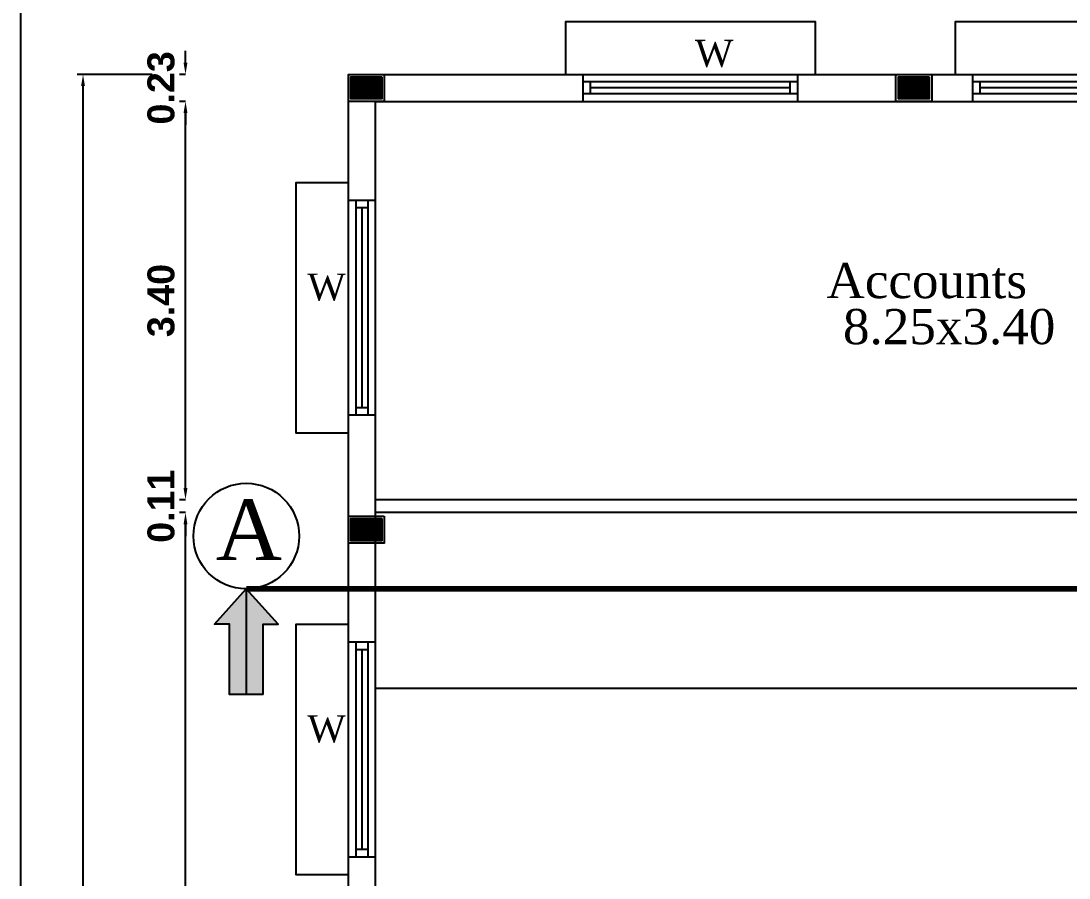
# Model space of a CAD drawing. Header units: metres. Extents: x -54 to 177, y -43 to 77.
# Drawn here: x 5.64 to 14.59, y 42.06 to 49.38 of the extents above; entities that cross this region are included whole.
import ezdxf
from ezdxf.lldxf.tags import DXFTag

# ---------------------------------------------------------------- set-up
doc = ezdxf.new("R2010")
doc.units = ezdxf.units.M
doc.header["$LTSCALE"] = 2
doc.header["$MEASUREMENT"] = 0
doc.header["$PDMODE"] = 34
doc.header["$PDSIZE"] = -2
doc.linetypes.add('CENTER', pattern=[2, 1.25, -0.25, 0.25, -0.25])
doc.layers.add('furni', color=8, linetype='Continuous', lineweight=15)
doc.layers.add('TEXT 01', color=4, linetype='Continuous')
doc.styles.add('ANAND', font='times.ttf')
doc.styles.get("Standard").update_dxf_attribs({"font": 'swisseb.ttf'})
tags = doc.linetypes.add('HIDDEN2', pattern=[4.7625, 3.175, -1.5875]).pattern_tags.tags
tags[6:7] = [DXFTag(74, 4), DXFTag(75, 0), DXFTag(340, '0'), DXFTag(46, 1.0), DXFTag(50, 0.0), DXFTag(44, 0.0), DXFTag(45, 0.0)]
tags[4:5] = [DXFTag(74, 4), DXFTag(75, 0), DXFTag(340, '0'), DXFTag(46, 1.0), DXFTag(50, 0.0), DXFTag(44, 0.0), DXFTag(45, 0.0)]
doc.dimstyles.new('V1', dxfattribs={"dimtxt": 0.23, "dimasz": 0.1, "dimexe": 0.05, "dimexo": 0.0625, "dimgap": 0.09, "dimtad": 1, "dimzin": 0, "dimdsep": 46, "dimtxsty": 'Standard', "dimcen": 0.09, "dimadec": 0, "dimazin": 0, "dimtfac": 1, "dimtix": 1, "dimtofl": 0, "dimtmove": 2, "dimatfit": 0, "dimfxl": 0, "dimtolj": 1, "dimtzin": 0, "dimarcsym": 0})

# ---------------------------------------------------------------- blocks, each defined once
blk = doc.blocks.new('A$C51E41C3B')
at = {"layer": 'furni'}
h = blk.add_hatch(dxfattribs=at)
h.set_pattern_fill('ANSI31', color=256, scale=0.05, style=0)
h.set_pattern_definition([(45, (-138551.890099, -94765.688217), (-0.00441941738242, 0.00441941738242), [])])
h.paths.add_polyline_path([(0.0367, 0.233), (-0.1517, 0.233), (-0.1517, -0.0304), (0.0367, -0.0304)])
at = {"layer": 'TEXT 01'}
for points in [[(-0.1725, 0.2538), (0.0575, 0.2538), (0.0575, -0.0512), (-0.1725, -0.0512)], [(-0.1517, 0.233), (0.0367, 0.233), (0.0367, -0.0304), (-0.1517, -0.0304)]]:
    blk.add_lwpolyline(points, close=True, dxfattribs=at)
blk = doc.blocks.new('*D15')
at = {"color": 0, "lineweight": -2}
for p, q in [((7.0479, 45.1814), (6.9979, 45.1814)), ((7.0479, 30.5825), (7.0479, 45.0814)), ((7.106, 30.4825), (6.9979, 30.4825))]:
    blk.add_line(p, q, dxfattribs=at)
at = {"color": 0}
for points in [[(7.0312, 45.0814), (7.0645, 45.0814), (7.0479, 45.1814)], [(7.0312, 30.5825), (7.0645, 30.5825), (7.0479, 30.4825)]]:
    blk.add_solid(points, dxfattribs=at)
at = {"layer": 'Defpoints', "color": 0}
for p in [(7.0479, 45.1814), (7.0711, 45.1814), (7.1685, 30.4825)]:
    blk.add_point(p, dxfattribs=at)
at = {"color": 0, "insert": (6.8398, 37.8319), "char_height": 0.23, "attachment_point": 5, "rotation": 90}
blk.add_mtext('\\A1;14.70', dxfattribs=at)
blk = doc.blocks.new('*D16')
at = {"color": 0, "lineweight": -2}
for p, q in [((7.0479, 49.0214), (7.0479, 49.1214)), ((7.0479, 48.9214), (6.9979, 48.9214)), ((7.0479, 48.6914), (6.9979, 48.6914)), ((7.0479, 48.5914), (7.0479, 48.4914))]:
    blk.add_line(p, q, dxfattribs=at)
at = {"color": 0}
for points in [[(7.0312, 49.0214), (7.0645, 49.0214), (7.0479, 48.9214)], [(7.0312, 48.5914), (7.0645, 48.5914), (7.0479, 48.6914)]]:
    blk.add_solid(points, dxfattribs=at)
at = {"layer": 'Defpoints', "color": 0}
for p in [(7.0479, 48.9214), (7.0479, 48.9214), (7.0479, 48.6914)]:
    blk.add_point(p, dxfattribs=at)
at = {"color": 0, "insert": (6.8397, 48.8064), "char_height": 0.23, "attachment_point": 5, "rotation": 90}
blk.add_mtext('\\A1;0.23', dxfattribs=at)
blk = doc.blocks.new('*D17')
at = {"color": 0, "lineweight": -2}
for p, q in [((6.7642, 48.9214), (6.1232, 48.9214)), ((6.1732, 30.3525), (6.1732, 48.8214)), ((6.7642, 30.2525), (6.1232, 30.2525))]:
    blk.add_line(p, q, dxfattribs=at)
at = {"color": 0}
for points in [[(6.1566, 48.8214), (6.1899, 48.8214), (6.1732, 48.9214)], [(6.1566, 30.3525), (6.1899, 30.3525), (6.1732, 30.2525)]]:
    blk.add_solid(points, dxfattribs=at)
at = {"layer": 'Defpoints', "color": 0}
for p in [(6.1732, 48.9214), (6.8267, 48.9214), (6.8267, 30.2525)]:
    blk.add_point(p, dxfattribs=at)
at = {"color": 0, "insert": (5.965, 39.5869), "char_height": 0.23, "attachment_point": 5, "rotation": 90}
blk.add_mtext('\\A1;18.67', dxfattribs=at)
blk = doc.blocks.new('*D59')
at = {"color": 0, "lineweight": -2}
for p, q in [((7.0479, 45.3914), (7.0479, 45.4914)), ((7.0479, 45.2914), (6.9979, 45.2914)), ((7.0479, 45.1814), (6.9979, 45.1814)), ((7.0479, 45.0814), (7.0479, 44.9814))]:
    blk.add_line(p, q, dxfattribs=at)
at = {"color": 0}
for points in [[(7.0312, 45.3914), (7.0645, 45.3914), (7.0479, 45.2914)], [(7.0312, 45.0814), (7.0645, 45.0814), (7.0479, 45.1814)]]:
    blk.add_solid(points, dxfattribs=at)
at = {"layer": 'Defpoints', "color": 0}
for p in [(7.0479, 45.2914), (7.0499, 45.2914), (7.0499, 45.1814)]:
    blk.add_point(p, dxfattribs=at)
at = {"color": 0, "insert": (6.8398, 45.2364), "char_height": 0.23, "attachment_point": 5, "rotation": 90}
blk.add_mtext('\\A1;0.11', dxfattribs=at)
blk = doc.blocks.new('*D60')
at = {"color": 0, "lineweight": -2}
for p, q in [((7.0479, 48.6914), (6.9979, 48.6914)), ((7.0479, 45.3914), (7.0479, 48.5914)), ((7.0479, 45.2914), (6.9979, 45.2914))]:
    blk.add_line(p, q, dxfattribs=at)
at = {"color": 0}
for points in [[(7.0312, 48.5914), (7.0645, 48.5914), (7.0479, 48.6914)], [(7.0312, 45.3914), (7.0645, 45.3914), (7.0479, 45.2914)]]:
    blk.add_solid(points, dxfattribs=at)
at = {"layer": 'Defpoints', "color": 0}
for p in [(7.0479, 48.6914), (7.0479, 48.6914), (7.0499, 45.2914)]:
    blk.add_point(p, dxfattribs=at)
at = {"color": 0, "insert": (6.8398, 46.9914), "char_height": 0.23, "attachment_point": 5, "rotation": 90}
blk.add_mtext('\\A1;3.40', dxfattribs=at)

msp = doc.modelspace()

# ---------------------------------------------------------------- hatches: boundary and pattern name
h = msp.add_hatch(color=256)
h.paths.add_polyline_path([(7.8377, 44.2296), (7.7104, 44.2296), (7.7104, 43.6287), (7.5668, 43.6287), (7.5668, 44.5303)])
h.paths.add_polyline_path([(7.5668, 43.6287), (7.4233, 43.6287), (7.4233, 44.2296), (7.296, 44.2296), (7.5668, 44.5303)])

# ---------------------------------------------------------------- linework, layer by layer
for p, q in [((10.4411, 48.6914), (10.4411, 48.9214)), ((12.2744, 48.8575), (10.4411, 48.8575)), ((10.505, 48.7553), (10.505, 48.8575)), ((12.2105, 48.7553), (12.2105, 48.8575)), ((12.2744, 48.6914), (12.2744, 48.9214)), ((13.7679, 48.6914), (13.7679, 48.9214)), ((15.6012, 48.8575), (13.7679, 48.8575)), ((13.8318, 48.7553), (13.8318, 48.8575)), ((12.2744, 48.7553), (10.4411, 48.7553)), ((12.2105, 48.8064), (10.505, 48.8064)), ((15.6012, 48.7553), (13.7679, 48.7553)), ((15.5373, 48.8064), (13.8318, 48.8064)), ((8.6688, 30.4825), (8.6688, 48.6914)), ((8.6688, 48.6914), (15.8588, 48.6914)), ((8.6688, 47.8457), (8.4388, 47.8457)), ((8.5026, 47.8457), (8.5026, 46.0123)), ((8.6049, 47.7818), (8.5026, 47.7818)), ((8.5538, 47.7818), (8.5538, 46.0762)), ((8.6049, 47.8457), (8.6049, 46.0123)), ((8.6049, 46.0762), (8.5026, 46.0762)), ((8.6688, 46.0123), (8.4388, 46.0123)), ((16.0088, 45.2914), (8.6688, 45.2914)), ((16.0088, 45.1814), (8.6688, 45.1814)), ((8.6688, 44.0751), (8.4388, 44.0751)), ((8.5026, 44.0751), (8.5026, 42.2418)), ((8.6049, 44.0751), (8.6049, 42.2418)), ((8.6049, 44.0112), (8.5026, 44.0112)), ((8.5538, 44.0112), (8.5538, 42.3057)), ((8.6688, 42.2418), (8.4388, 42.2418)), ((8.6049, 42.3057), (8.5026, 42.3057))]:
    msp.add_line(p, q)
at = {"linetype": 'HIDDEN2', "ltscale": 0.05}
msp.add_line((24.6816, 43.6814), (8.6688, 43.6814), dxfattribs=at)
for points in [[(5.6435, 69.4181), (82.2994, 69.4181), (82.2994, 17.5897), (5.6435, 17.5897)], [(8.4388, 48.9214), (28.2816, 48.9214), (28.2816, 30.2525), (8.4388, 30.2525)]]:
    msp.add_lwpolyline(points, close=True)
at = {"linetype": 'HIDDEN2', "ltscale": 0.025}
for points in [[(12.4244, 48.9214), (12.4244, 49.3714), (10.2911, 49.3714), (10.2911, 48.9214)], [(15.7512, 48.9214), (15.7512, 49.3714), (13.6179, 49.3714), (13.6179, 48.9214)], [(8.4388, 47.9957), (7.9888, 47.9957), (7.9888, 45.8623), (8.4388, 45.8623)], [(8.4388, 44.2251), (7.9888, 44.2251), (7.9888, 42.0918), (8.4388, 42.0918)]]:
    msp.add_lwpolyline(points, dxfattribs=at)
at = {"linetype": 'CENTER', "const_width": 0.05}
msp.add_lwpolyline([(7.5668, 44.5303), (28.9724, 44.5303)], dxfattribs=at)
for points in [[(7.7104, 43.6287), (7.4233, 43.6287), (7.4233, 44.2296), (7.296, 44.2296), (7.5668, 44.5303)], [(7.7104, 43.6287), (7.7104, 44.2296), (7.8377, 44.2296), (7.5668, 44.5303), (7.5668, 43.6287)]]:
    msp.add_lwpolyline(points)
msp.add_circle((7.5668, 44.981), 0.4508)

# ---------------------------------------------------------------- block references
at = {"rotation": 270}
for p in [(8.49, 48.7489), (13.1632, 48.7489), (8.49, 44.9783)]:
    msp.add_blockref('A$C51E41C3B', p, dxfattribs=at)

# ---------------------------------------------------------------- texts
at = {"style": 'ANAND'}
for s, height, p in [('W ', 0.23, (11.3966, 48.9869)), ('Accounts', 0.3, (12.5194, 47.0119)), ('W ', 0.23, (8.0882, 46.9919)), ('8.25x3.40', 0.3, (12.6599, 46.619)), ('A', 0.5175, (7.3071, 44.7769)), ('W ', 0.23, (8.0882, 43.2213))]:
    msp.add_text(s, height=height, dxfattribs=at).set_placement(p)

# ---------------------------------------------------------------- dimensions: what is measured, and where the dimension line sits
for base, p1, p2, override, picture, middle in [((7.0479, 48.9214), (7.0479, 48.6914), (7.0479, 48.9214), {"dimfxl": 12, "dimfxlon": 1, "dimarcsym": 1}, '*D16', (6.8397, 48.8064)), ((6.1732, 48.9214), (6.8267, 30.2525), (6.8267, 48.9214), {"dimfxl": 12, "dimfxlon": 1, "dimarcsym": 1}, '*D17', (5.965, 39.5869)), ((7.0479, 48.6914), (7.0499, 45.2914), (7.0479, 48.6914), {"dimfxl": 9, "dimfxlon": 1, "dimarcsym": 1}, '*D60', (6.8398, 46.9914)), ((7.0479, 45.2914), (7.0499, 45.1814), (7.0499, 45.2914), {"dimfxl": 9, "dimfxlon": 1, "dimarcsym": 1}, '*D59', (6.8398, 45.2364)), ((7.0479, 45.1814), (7.1685, 30.4825), (7.0711, 45.1814), {"dimfxl": 12, "dimfxlon": 1, "dimarcsym": 1}, '*D15', (6.8398, 37.8319))]:
    dim = msp.add_linear_dim(base=base, p1=p1, p2=p2, angle=90, dimstyle='V1', override=override)
    dim.commit()
    dim.dimension.update_dxf_attribs({"geometry": picture, "text_midpoint": middle})

doc.saveas('drawing.dxf')
